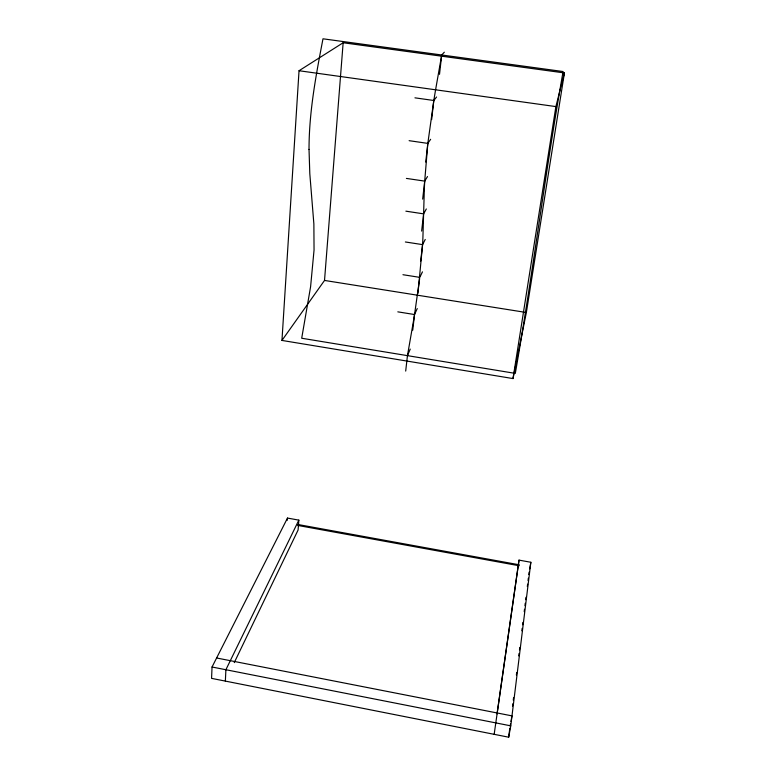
<?xml version="1.0" encoding="UTF-8"?>
<svg xmlns="http://www.w3.org/2000/svg" width="776" height="776" viewBox="0 0 776 776"><rect width="100%" height="100%" fill="white"/><g stroke="black" fill="none" stroke-linecap="round" stroke-linejoin="round"><path stroke-width="1.16" d="M234.255 662.617L298.091 530.008L298.838 520.133L287.489 518.067L212.042 667.011L211.576 678.37L508.687 737.2L510.763 725.841L530.852 562.27L519.018 560.117L497.038 713.939M225.36 681.095L225.894 669.736L298.838 520.133M417.954 293.357L422.58 244.624A188.704 24.105 -80.6 0 0 422.901 237.844L424.346 188.655A168.14 17.431 -82.1 0 1 424.705 181.128L427.828 143.385L433.813 100.492A163.484 16.965 -81.8 0 1 435.443 90.627L441.709 54.989L444.338 52.196M281.96 340.431L299.032 70.732L343.147 42.748L564.424 72.944L526.361 312.505L513.004 378.572L281.96 340.431L324.523 280.437L343.147 42.748M287.333 520.269L287.489 518.067M425.733 162.048L427.828 143.385L430.641 139.292M422.668 199.122L424.705 181.118L427.508 176.559M431.65 119.591L433.813 100.492L436.558 97.01M405.693 371.083L407.449 355.641L413.094 323.282A193.787 25.288 -81 0 0 414.539 314.532L419.67 278.448M421.64 231.093L423.609 213.856L426.334 208.967M439.507 74.35L441.709 54.989M412.745 330.188L414.539 314.532L417.245 308.557M420.679 261.153L422.58 244.624L425.238 239.464M508.687 737.2L509.793 728.276M512.538 706.111L512.829 703.716M513.275 700.127L513.567 697.74M516.38 675.013L516.67 672.627M518.746 655.885L519.037 653.489M519.483 649.9L519.774 647.514M521.85 630.772L522.141 628.376M522.587 624.796L522.878 622.4M524.217 611.633L524.508 609.247M524.954 605.658L525.245 603.262M525.692 599.683L525.982 597.287M527.321 586.53L527.612 584.134M528.058 580.545L528.349 578.159M528.795 574.57L529.087 572.174M519.018 560.117L494.166 734.319M513.004 378.572L555.888 106.593L564.424 72.944M529.678 568.876L530.852 562.27M510.133 726.035L510.55 723.775M510.957 721.525L511.985 715.879L216.611 657.99M407.449 355.641L410.252 349.103M422.454 271.852L419.797 277.362L402.948 274.714M299.032 70.732L555.888 106.593M414.947 97.834L433.813 100.492M409.117 140.679L427.828 143.385M406.401 178.412L424.705 181.118M405.877 211.169L423.609 213.856M405.373 241.976L422.58 244.624M324.523 280.437L526.361 312.505M397.816 311.845L414.539 314.532M297.868 524.498L519.338 564.812M297.722 525.42L519.183 565.752M212.042 667.011L510.763 725.841M309.023 149.39L309.808 173.688L313.873 223.983L314.047 250.017L310.594 286.742L301.699 338.239L515.303 373.392C532.889 273.036 545.324 171.865 563.095 71.537L322.991 38.8C315.948 75.282 309.023 112.093 309.023 149.39"/></g></svg>
